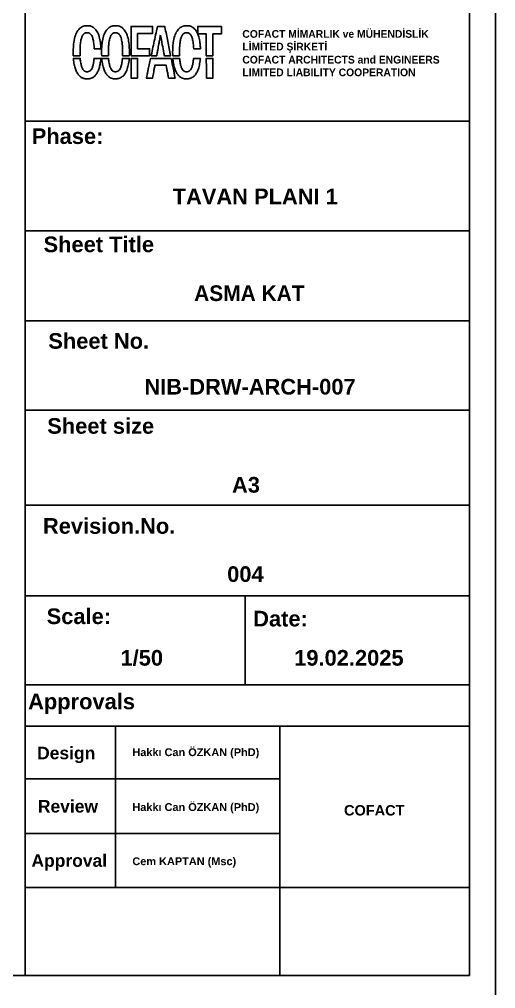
# Model space of a CAD drawing. Header units: millimetres. Extents: x 933584 to 974011, y 4545988 to 4553664.
# Drawn here: x 944739 to 945102, y 4551365 to 4552103 of the extents above; entities that cross this region are included whole.
import ezdxf

# ---------------------------------------------------------------- set-up
doc = ezdxf.new("R2010")
doc.units = ezdxf.units.MM
doc.layers.get('0').update_dxf_attribs({"color": 255})
doc.styles.add('Century Gothic_B_3', font='GOTHICB.TTF', dxfattribs={"height": 4})

msp = doc.modelspace()

# ---------------------------------------------------------------- linework, layer by layer
at = {"color": 0}
for p, q in [((945081.5, 4552025.03), (944743.44, 4552025.03)), ((944743.44, 4551941.75), (945081.5, 4551941.75)), ((945081.5, 4551873.35), (944743.44, 4551873.35)), ((945081.5, 4551805.39), (944743.44, 4551805.39)), ((945081.5, 4551733.17), (944743.44, 4551733.17)), ((945081.5, 4551664.16), (944743.44, 4551664.16)), ((944910.92, 4551664.16), (944910.92, 4551596.44)), ((945081.5, 4551596.44), (944743.44, 4551596.44)), ((945081.5, 4551565.11), (944743.44, 4551565.11)), ((944812.29, 4551565.11), (944812.29, 4551442.35)), ((944937.28, 4551565.11), (944937.28, 4551491.51)), ((944743.45, 4551524.97), (944937.28, 4551524.97)), ((944937.28, 4551491.51), (944937.28, 4551375.4)), ((944743.45, 4551483.26), (944937.28, 4551483.26)), ((945081.5, 4551442.35), (944743.44, 4551442.35))]:
    msp.add_line(p, q, dxfattribs=at)
for points in [[(943001.5, 4552855.4), (945101.5, 4552855.4), (945101.5, 4551355.4), (943001.5, 4551355.4)], [(943021.5, 4552835.4), (945081.5, 4552835.4), (945081.5, 4551375.4), (943021.5, 4551375.4)], [(944824.13, 4552086.03), (944824.13, 4552074.89), (944831.18, 4552074.89), (944838.24, 4552074.89), (944838.24, 4552077.53), (944838.24, 4552080.16), (944833.67, 4552080.16), (944829.1, 4552080.16), (944829.1, 4552085.98), (944829.1, 4552091.8), (944834.81, 4552091.8), (944840.53, 4552091.8), (944840.53, 4552094.48), (944840.53, 4552097.16), (944832.33, 4552097.16), (944824.13, 4552097.16)], [(944874.93, 4552094.33), (944874.93, 4552091.5), (944878.17, 4552091.5), (944881.4, 4552091.5), (944881.4, 4552083.19), (944881.4, 4552074.89), (944883.88, 4552074.89), (944886.37, 4552074.89), (944886.37, 4552083.19), (944886.37, 4552091.5), (944889.65, 4552091.5), (944892.93, 4552091.5), (944892.93, 4552094.33), (944892.93, 4552097.16), (944883.93, 4552097.16), (944874.93, 4552097.16)], [(944824.13, 4552065.4), (944824.13, 4552057.89), (944826.59, 4552057.91), (944829.05, 4552057.94), (944829.07, 4552065.42), (944829.1, 4552072.9), (944826.61, 4552072.9), (944824.13, 4552072.9)], [(944881.42, 4552065.42), (944881.45, 4552057.94), (944883.91, 4552057.91), (944886.37, 4552057.89), (944886.37, 4552065.39), (944886.37, 4552072.9), (944883.88, 4552072.9), (944881.4, 4552072.9)]]:
    msp.add_lwpolyline(points, close=True, dxfattribs=at)
msp.add_lwpolyline([(944743.45, 4552835.41), (944743.45, 4551375.4)], dxfattribs=at)
for points in [[(944788.78, 4552097.65, 0.11064), (944785.68, 4552096.15, 0.089568), (944783.23, 4552093.37, 0.069833), (944781.47, 4552089.25, 0.037138), (944780.43, 4552083.81, 0.013582), (944780.28, 4552082.16, 0.005436), (944780.17, 4552079.9, 0.005261), (944780.1, 4552077.67, 0.017635), (944780.13, 4552076.21), (944780.2, 4552074.89), (944782.75, 4552074.89), (944785.3, 4552074.89), (944785.31, 4552077.9, -0.01557), (944785.46, 4552082.32, -0.027157), (944785.9, 4552085.95, -0.033018), (944786.6, 4552088.8, -0.079442), (944787.57, 4552090.74, -0.009072), (944787.87, 4552091.13, -0.030827), (944788.08, 4552091.37, -0.031813), (944788.32, 4552091.58, -0.010138), (944788.7, 4552091.86, -0.089655), (944789.45, 4552092.22, -0.05192), (944790.45, 4552092.38, -0.051218), (944791.47, 4552092.33, -0.076363), (944792.33, 4552092.06, -0.070873), (944793.13, 4552091.52, -0.052254), (944793.84, 4552090.72, -0.046256), (944794.44, 4552089.69, -0.033841), (944794.93, 4552088.46, -0.02482), (944795.29, 4552087.06, -0.012371), (944795.62, 4552085.26, -0.011745), (944795.88, 4552083.27, -0.011909), (944796.05, 4552081.28), (944796.11, 4552080.16), (944798.68, 4552080.16), (944801.26, 4552080.16), (944801.26, 4552080.59, 0.020953), (944801.22, 4552081.49, 0.004455), (944801.07, 4552083.07, 0.00493), (944800.88, 4552084.7, 0.011284), (944800.7, 4552085.92, 0.038093), (944799.58, 4552090.43, 0.067383), (944797.9, 4552093.87, 0.083303), (944795.67, 4552096.24, 0.099908), (944792.91, 4552097.57, 0.02201), (944792.47, 4552097.67, 0.020762), (944792.02, 4552097.72, 0.015695), (944791.46, 4552097.75, 0.005906), (944790.68, 4552097.75, 0.00548), (944790.07, 4552097.74, 0.006399), (944789.5, 4552097.72, 0.005718), (944789.02, 4552097.69, 0.038226)], [(944810.35, 4552097.65, 0.105194), (944807.39, 4552096.26, 0.087054), (944805.01, 4552093.69, 0.069549), (944803.26, 4552089.93, 0.038701), (944802.16, 4552084.98, 0.014261), (944801.92, 4552082.9, 0.008448), (944801.75, 4552080.4, 0.008433), (944801.67, 4552077.97, 0.018733), (944801.71, 4552076.12), (944801.78, 4552074.89), (944804.33, 4552074.89), (944806.87, 4552074.89), (944806.89, 4552077.9, -0.01557), (944807.04, 4552082.32, -0.027157), (944807.48, 4552085.95, -0.033018), (944808.18, 4552088.8, -0.079442), (944809.15, 4552090.74, -0.009072), (944809.45, 4552091.13, -0.030827), (944809.66, 4552091.37, -0.031813), (944809.89, 4552091.58, -0.010138), (944810.27, 4552091.86, -0.089655), (944811.03, 4552092.22, -0.05192), (944812.02, 4552092.38, -0.051218), (944813.05, 4552092.33, -0.076363), (944813.91, 4552092.06, -0.136443), (944815.41, 4552090.72, -0.067108), (944816.51, 4552088.38, -0.045937), (944817.26, 4552084.94, -0.018323), (944817.67, 4552080.11, -0.004967), (944817.71, 4552079.13, -0.003937), (944817.73, 4552078.07, -0.00398), (944817.74, 4552077.08, -0.009912), (944817.72, 4552076.36), (944817.66, 4552074.89), (944820.23, 4552074.89), (944822.8, 4552074.89), (944822.87, 4552076.16, 0.018366), (944822.9, 4552078.32, 0.009634), (944822.79, 4552081.01, 0.009631), (944822.58, 4552083.71, 0.017297), (944822.28, 4552085.91, 0.038062), (944821.16, 4552090.43, 0.067387), (944819.48, 4552093.87, 0.08333), (944817.24, 4552096.24, 0.099909), (944814.49, 4552097.57, 0.02201), (944814.05, 4552097.67, 0.020762), (944813.59, 4552097.72, 0.015695), (944813.04, 4552097.75, 0.005906), (944812.25, 4552097.75, 0.00548), (944811.65, 4552097.74, 0.006399), (944811.08, 4552097.72, 0.005718), (944810.59, 4552097.69, 0.038226)], [(944846.55, 4552090.58, 0.00001), (944847.91, 4552083.29, 0.000084), (944849.11, 4552076.86, 0.003215), (944849.39, 4552075.41), (944849.49, 4552074.89), (944851.87, 4552074.89, 0.001355), (944852.79, 4552074.89, 0.00226), (944853.55, 4552074.9, 0.000206), (944854.24, 4552074.91, 0.409743), (944854.25, 4552074.93, 0.049641), (944854.25, 4552074.99, 0.000001), (944852.06, 4552085.84, 0.000006), (944849.92, 4552096.52, 0.007694), (944849.83, 4552096.94), (944849.77, 4552097.16), (944847.02, 4552097.16), (944844.26, 4552097.16), (944843.54, 4552093.86, -0.000077), (944842.16, 4552087.49, -0.000085), (944840.82, 4552081.33, -0.000009), (944839.54, 4552075.41, -0.006923), (944839.47, 4552075.12), (944839.42, 4552074.89), (944843.62, 4552074.89, 0.000143), (944843.92, 4552076.47, 0.00034), (944844.17, 4552077.84, 0.000221), (944844.46, 4552079.42, -0.000266), (944845.3, 4552083.92, -0.000578), (944845.95, 4552087.39, -0.000087)], [(944864.45, 4552097.65, 0.105194), (944861.48, 4552096.25, 0.087054), (944859.1, 4552093.69, 0.069549), (944857.35, 4552089.93, 0.038701), (944856.25, 4552084.98, 0.014261), (944856.01, 4552082.9, 0.008448), (944855.84, 4552080.4, 0.008433), (944855.76, 4552077.97, 0.018733), (944855.8, 4552076.12), (944855.87, 4552074.89), (944858.42, 4552074.89), (944860.96, 4552074.89), (944860.98, 4552077.9, -0.01557), (944861.13, 4552082.32, -0.027157), (944861.57, 4552085.95, -0.033018), (944862.27, 4552088.8, -0.079442), (944863.24, 4552090.74, -0.009072), (944863.54, 4552091.13, -0.030827), (944863.75, 4552091.37, -0.031813), (944863.99, 4552091.58, -0.010138), (944864.36, 4552091.86, -0.089655), (944865.12, 4552092.22, -0.05192), (944866.11, 4552092.38, -0.051218), (944867.14, 4552092.33, -0.076363), (944868, 4552092.06, -0.070873), (944868.79, 4552091.52, -0.052254), (944869.5, 4552090.72, -0.046256), (944870.11, 4552089.69, -0.033841), (944870.59, 4552088.46, -0.02482), (944870.96, 4552087.06, -0.012371), (944871.28, 4552085.26, -0.011745), (944871.55, 4552083.27, -0.011909), (944871.71, 4552081.28), (944871.78, 4552080.16), (944874.35, 4552080.16), (944876.92, 4552080.16), (944876.92, 4552080.58, 0.020953), (944876.88, 4552081.49, 0.004455), (944876.73, 4552083.07, 0.00493), (944876.55, 4552084.69, 0.011284), (944876.37, 4552085.92, 0.038093), (944875.25, 4552090.43, 0.067383), (944873.57, 4552093.87, 0.083303), (944871.33, 4552096.24, 0.099908), (944868.58, 4552097.57, 0.02201), (944868.14, 4552097.66, 0.020762), (944867.69, 4552097.72, 0.015695), (944867.13, 4552097.75, 0.005906), (944866.34, 4552097.75, 0.00548), (944865.74, 4552097.74, 0.006399), (944865.17, 4552097.72, 0.005718), (944864.68, 4552097.69, 0.038226)], [(944780.32, 4552072.18, 0.025038), (944780.89, 4552068.23, 0.036131), (944781.81, 4552064.82, 0.041565), (944783.07, 4552062.01, 0.063352), (944784.65, 4552059.85, 0.028049), (944785.46, 4552059.08, 0.034689), (944786.29, 4552058.46, 0.034905), (944787.2, 4552057.97, 0.029004), (944788.23, 4552057.58, 0.021923), (944788.71, 4552057.45, 0.031789), (944789.15, 4552057.38, 0.019677), (944789.72, 4552057.35, 0.003659), (944790.77, 4552057.34, 0.003627), (944791.81, 4552057.35, 0.019229), (944792.37, 4552057.38, 0.031747), (944792.8, 4552057.45, 0.024514), (944793.25, 4552057.57, 0.035022), (944794.42, 4552058.05, 0.037328), (944795.49, 4552058.67, 0.037367), (944796.45, 4552059.45, 0.035245), (944797.31, 4552060.38, 0.053473), (944798.69, 4552062.55, 0.03772), (944799.78, 4552065.23, 0.032588), (944800.59, 4552068.45, 0.021334), (944801.11, 4552072.23), (944801.17, 4552072.9), (944798.59, 4552072.9), (944796, 4552072.9), (944795.94, 4552072.23, -0.0074), (944795.83, 4552071.26, -0.005344), (944795.69, 4552070.18, -0.005411), (944795.53, 4552069.15, -0.010609), (944795.37, 4552068.33, -0.034422), (944794.67, 4552065.87, -0.07643), (944793.74, 4552064.17, -0.102726), (944792.55, 4552063.14, -0.109019), (944791.07, 4552062.69, -0.095932), (944789.46, 4552062.88, -0.113527), (944788.14, 4552063.66, -0.092498), (944787.11, 4552065.08, -0.04608), (944786.34, 4552067.18, -0.017297), (944786.05, 4552068.47, -0.007909), (944785.75, 4552070.18, -0.007223), (944785.51, 4552071.84, -0.03219), (944785.45, 4552072.82, 0.402781), (944785.41, 4552072.85, 0.001238), (944784.7, 4552072.88, 0.005463), (944783.86, 4552072.9, 0.003096), (944782.85, 4552072.9), (944780.26, 4552072.9)], [(944801.9, 4552072.18, 0.025038), (944802.47, 4552068.23, 0.036131), (944803.39, 4552064.82, 0.041565), (944804.65, 4552062.01, 0.063352), (944806.22, 4552059.85, 0.047265), (944807.62, 4552058.62, 0.06438), (944809.09, 4552057.83, 0.06177), (944810.76, 4552057.41, 0.039412), (944812.76, 4552057.32, 0.027569), (944814.18, 4552057.45, 0.048064), (944815.33, 4552057.73, 0.049711), (944816.37, 4552058.22, 0.031882), (944817.48, 4552058.98, 0.081131), (944819.39, 4552061.06, 0.052129), (944820.91, 4552063.98, 0.043307), (944822.01, 4552067.7, 0.026621), (944822.69, 4552072.23), (944822.75, 4552072.9), (944820.16, 4552072.9), (944817.58, 4552072.9), (944817.52, 4552072.23, -0.0074), (944817.41, 4552071.26, -0.005344), (944817.26, 4552070.18, -0.005411), (944817.1, 4552069.15, -0.010609), (944816.95, 4552068.33, -0.034422), (944816.25, 4552065.87, -0.07643), (944815.32, 4552064.17, -0.102726), (944814.13, 4552063.14, -0.109019), (944812.65, 4552062.69, -0.095932), (944811.04, 4552062.88, -0.113527), (944809.72, 4552063.66, -0.092498), (944808.69, 4552065.08, -0.04608), (944807.92, 4552067.18, -0.017297), (944807.62, 4552068.47, -0.007909), (944807.32, 4552070.18, -0.007223), (944807.09, 4552071.84, -0.03219), (944807.02, 4552072.82, 0.402781), (944806.99, 4552072.85, 0.001238), (944806.27, 4552072.88, 0.005463), (944805.44, 4552072.9, 0.003096), (944804.43, 4552072.9), (944801.83, 4552072.9)], [(944857.68, 4552057.89, 0.000023), (944856.19, 4552065.32, 0.000048), (944854.8, 4552072.28, 0.022716), (944854.69, 4552072.73, 0.319618), (944854.54, 4552072.84, 0.005635), (944853.49, 4552072.88, 0.005119), (944851.67, 4552072.9, 0.000404), (944846.81, 4552072.9), (944838.99, 4552072.9), (944837.41, 4552065.57, -0.000063), (944836.79, 4552062.75, -0.000102), (944836.27, 4552060.34, -0.000015), (944835.81, 4552058.2, -0.015408), (944835.73, 4552057.89), (944840.47, 4552057.94), (944841.34, 4552062.66, -0.000258), (944841.68, 4552064.49, -0.000401), (944841.97, 4552066.06, -0.000111), (944842.23, 4552067.44, -0.013635), (944842.27, 4552067.61), (944842.32, 4552067.83), (944846.57, 4552067.83), (944850.82, 4552067.83), (944851.46, 4552064.43, 0.000154), (944851.72, 4552063.01, 0.000145), (944851.99, 4552061.56, 0.000144), (944852.23, 4552060.28, 0.000507), (944852.39, 4552059.46), (944852.69, 4552057.89)], [(944855.99, 4552072.18, 0.025038), (944856.56, 4552068.23, 0.036131), (944857.48, 4552064.82, 0.041565), (944858.74, 4552062.01, 0.063352), (944860.31, 4552059.85, 0.047265), (944861.71, 4552058.62, 0.06438), (944863.18, 4552057.82, 0.06177), (944864.85, 4552057.41, 0.039412), (944866.85, 4552057.32, 0.027569), (944868.27, 4552057.45, 0.048064), (944869.42, 4552057.73, 0.049711), (944870.46, 4552058.22, 0.031882), (944871.57, 4552058.98, 0.081131), (944873.49, 4552061.06, 0.052129), (944875, 4552063.97, 0.043307), (944876.1, 4552067.7, 0.026621), (944876.78, 4552072.23), (944876.84, 4552072.9), (944874.25, 4552072.9), (944871.67, 4552072.9), (944871.61, 4552072.23, -0.0074), (944871.5, 4552071.26, -0.005344), (944871.35, 4552070.18, -0.005411), (944871.19, 4552069.15, -0.010609), (944871.04, 4552068.33, -0.034422), (944870.34, 4552065.87, -0.07643), (944869.41, 4552064.17, -0.102726), (944868.22, 4552063.14, -0.109019), (944866.74, 4552062.69, -0.095932), (944865.13, 4552062.88, -0.113527), (944863.81, 4552063.66, -0.092498), (944862.78, 4552065.08, -0.04608), (944862.01, 4552067.18, -0.017297), (944861.71, 4552068.47, -0.007909), (944861.41, 4552070.18, -0.007223), (944861.18, 4552071.84, -0.03219), (944861.11, 4552072.81, 0.402781), (944861.08, 4552072.85, 0.001238), (944860.36, 4552072.88, 0.005463), (944859.53, 4552072.9, 0.003096), (944858.52, 4552072.9), (944855.92, 4552072.9)]]:
    msp.add_lwpolyline(points, format="xyb", close=True, dxfattribs=at)

# ---------------------------------------------------------------- texts
at = {"color": 0, "attachment_point": 1, "line_spacing_factor": 0.984502, "style": 'Century Gothic_B_3'}
for s, insert, char_height, width in [('{\\fFranklin Gothic Medium|b1|i0|c162|p34;COFACT MİMARLIK ve MÜHENDİSLİK}\\P{\\fFranklin Gothic Medium|b1|i0|c162|p34;LİMİTED ŞİRKETİ}', (944908.81, 4552094.41), 5.8729, 228.8091), ('\\pxql;{\\fFranklin Gothic Book|b1|i0|c162|p34;COFACT ARCHITECTS and ENGINEERS\\PLIMITED LIABILITY COOPERATION}', (944908.81, 4552074.82), 5.8729, 228.8091), ('\\pxqr;{\\fArial|b1|i0|c0|p34;Phase:}', (944214.95, 4552019.69), 11.9034, 588.1338), ('\\pxqr;{\\fArial|b1|i0|c0|p34;TAVAN PLANI 1}', (944393.31, 4551973.85), 11.9034, 588.1338), ('\\pxqr;{\\fArial|b1|i0|c0|p34;Sheet Title}', (944253.5, 4551937.39), 11.9034, 588.1338), ('\\pxi-2,l3,qr,t3;ASMA KAT', (944367.99, 4551900.25), 11.9034, 588.1338), ('\\pxqr;{\\fArial|b1|i0|c0|p34;Sheet No.}', (944249.71, 4551863.96), 11.9034, 588.1338), ('\\pxqr;{\\fArial|b1|i0|c0|p34;NIB-DRW-ARCH-007}', (944406.86, 4551829.11), 11.9034, 588.1338), ('\\pxqr;{\\fArial|b1|i0|c0|p34;Sheet size}', (944253.55, 4551799.31), 11.9034, 588.1338), ('\\pxqr;{\\fArial|b1|i0|c0|p34;A3}', (944334.05, 4551754.51), 11.9034, 588.1338), ('\\pxqr;{\\fArial|b1|i0|c0|p34;Revision.No.}', (944269.66, 4551723.23), 11.9034, 588.1338), ('\\pxqr;{\\fArial|b1|i0|c0|p34;00\\fArial|b1|i0|c162|p34;4}', (944336.86, 4551686.59), 11.9034, 588.1338), ('\\pxqr;{\\fArial|b1|i0|c0|p34;Scale:}', (944220.78, 4551654.54), 11.9034, 588.1338), ('\\pxqr;{\\fArial|b1|i0|c0|p34;Date:}', (944370.5, 4551652.75), 11.9034, 588.1338), ('\\pxqr;{\\fArial|b1|i0|c0|p34;1/50}', (944260.32, 4551622.92), 11.9034, 588.1338), ('\\pxqr;{\\fArial|b1|i0|c162|p34;19\\fArial|b1|i0|c0|p34;.02.202\\fArial|b1|i0|c162|p34;5}', (944443.34, 4551622.92), 11.9034, 588.1338), ('\\pxqr;{\\fArial|b1|i0|c0|p34;Approvals}', (944239, 4551589.77), 11.9034, 588.1338), ('\\pxqr;{\\fArial|b1|i0|c0|p34;Design}', (944208.8, 4551549.34), 9.5085, 588.1338), ('{\\fArial|b1|i0|c0|p34;\\W9.71336;   }{\\fArial|b1|i0|c0|p34;Hakkı Can ÖZKAN (PhD)}', (944757.83, 4551548.17), 5.9517, 163.4351), ('\\pxqr;{\\fArial|b1|i0|c0|p34;Review}', (944210.87, 4551508.82), 9.5085, 588.1338), ('{\\fArial|b1|i0|c0|p34;\\W9.71336;   }{\\fArial|b1|i0|c0|p34;Hakkı Can ÖZKAN (PhD)}', (944757.83, 4551506.45), 5.9517, 163.4351), ('\\pxqc;{\\fArial|b1|i0|c0|p34;COFACT}', (944845.73, 4551504.97), 7.9096, 326.8702), ('\\pxqr;{\\fArial|b1|i0|c0|p34;Approval}', (944217.77, 4551467.54), 9.5085, 588.1338), ('{\\W9.71336;\\fArial|b1|i0|c0|p34;   \\W1;Cem KAPTAN (Msc)}', (944757.83, 4551465.25), 5.9517, 163.4351)]:
    msp.add_mtext(s, dxfattribs=dict(at, insert=insert, char_height=char_height, width=width))

doc.saveas('drawing.dxf')
